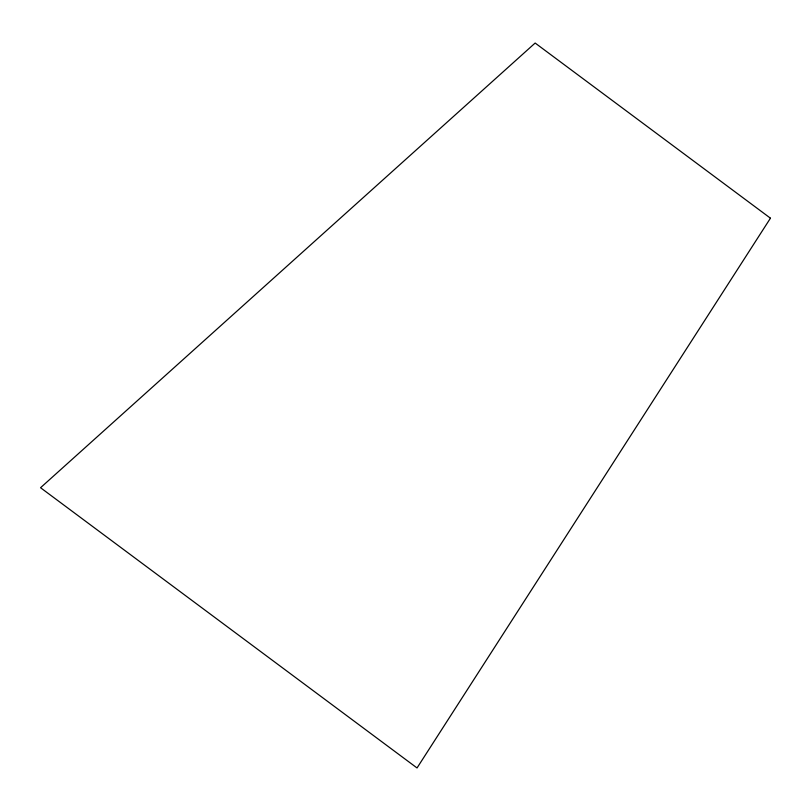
<?xml version="1.0" encoding="UTF-8"?>
<svg xmlns="http://www.w3.org/2000/svg" width="811" height="811" viewBox="0 0 811 811"><rect width="100%" height="100%" fill="white"/><g stroke="black" fill="none" stroke-linecap="round" stroke-linejoin="round"><path stroke-width="1.22" d="M770.45 218.189L417.036 767.956L40.55 487.725L535.148 43.044L770.45 218.189"/></g></svg>
